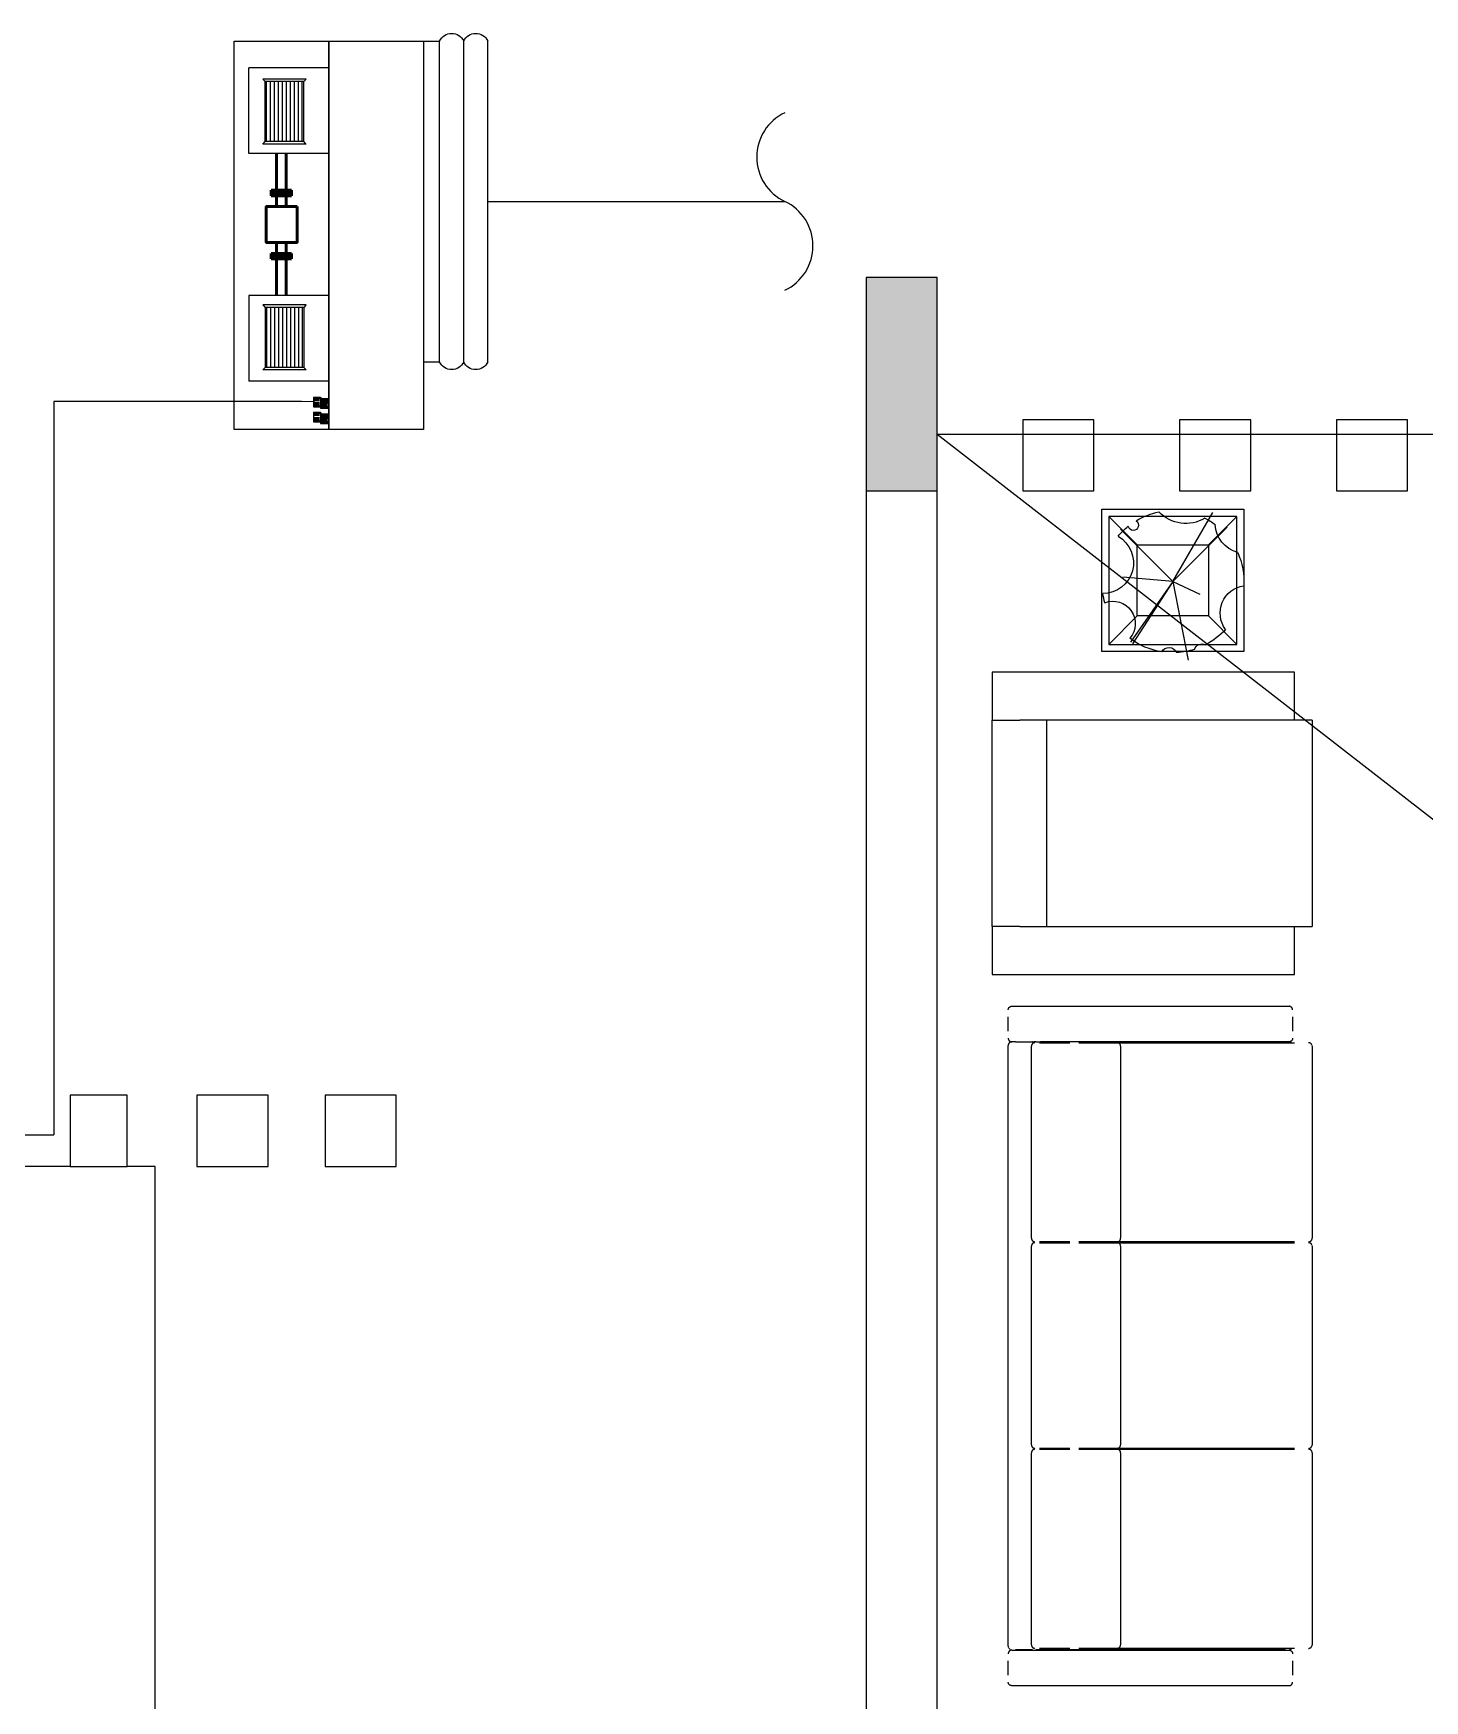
# Model space of a CAD drawing. Header units: metres. Extents: x -658 to -58, y -713 to -118.
# Drawn here: x -101.994 to -98.08, y -143.554 to -138.864 of the extents above; entities that cross this region are included whole.
import ezdxf

# ---------------------------------------------------------------- set-up
doc = ezdxf.new("R2010")
doc.units = ezdxf.units.M
doc.header["$LTSCALE"] = 100
doc.linetypes.add('251$0$HIDDEN', pattern=[0.375, 0.25, -0.125])
for name, color, linetype in [('cw', 4, 'Continuous'), ('DCUT', 7, 'Continuous'), ('DIM-in', 5, 'Continuous'), ('DUCT', 4, 'Continuous'), ('FAN-COIL', 7, 'Continuous'), ('plan', 8, 'Continuous'), ('REF-PIPE', 6, 'Continuous')]:
    doc.layers.add(name, color=color, linetype=linetype)
doc.layers.add('Wall', color=7, linetype='Continuous', lineweight=50)

# ---------------------------------------------------------------- blocks, each defined once
blk = doc.blocks.new('ANTIGUA_by_Vaghi_11534 - Vaghi A3S-Triple Seat-V1-الدور الارضي')
for p, q in [((-0.885, 0.8), (-0.925, 0.8)), ((0.845, 0.8), (-0.845, 0.8)), ((0.9262, 0.8), (0.8862, 0.8)), ((-0.955, 0.79), (-0.955, 0.01)), ((-0.855, 0.78), (-0.855, 0.79)), ((-0.855, 0.78), (-0.855, 0.7313)), ((0.855, 0.7313), (0.855, 0.78)), ((0.8562, 0.79), (0.8562, 0.01)), ((0.9562, 0.01), (0.9562, 0.79)), ((-0.855, 0.7289), (-0.855, 0.7313)), ((-0.855, 0.7219), (-0.855, 0.7266)), ((-0.855, 0.7219), (-0.855, 0.6818)), ((-0.855, 0.01), (-0.855, 0.7089)), ((-0.8525, 0.7116), (-0.8525, 0.627)), ((-0.3025, 0.7348), (-0.8425, 0.7348)), ((-0.2925, 0.627), (-0.2925, 0.7116)), ((-0.29, 0.7116), (-0.29, 0.627)), ((0.2786, 0.7348), (-0.28, 0.7348)), ((0.2886, 0.627), (0.2886, 0.7116)), ((0.2912, 0.7116), (0.2912, 0.627)), ((0.8412, 0.7348), (0.3012, 0.7348)), ((0.8512, 0.627), (0.8512, 0.7116)), ((0.855, 0.5896), (0.855, 0.7219)), ((-0.8525, 0.6013), (-0.8525, 0.4949)), ((-0.2925, 0.4949), (-0.2925, 0.6013)), ((-0.2925, 0.5826), (-0.2899, 0.5826)), ((-0.29, 0.6013), (-0.29, 0.4949)), ((0.2886, 0.4949), (0.2886, 0.6013)), ((0.2886, 0.5826), (0.2912, 0.5826)), ((0.2912, 0.6013), (0.2912, 0.4949)), ((0.8512, 0.4949), (0.8512, 0.6013)), ((0.855, 0.02), (0.855, 0.5896)), ((-0.8525, 0.4949), (-0.8525, -0.005)), ((-0.8425, 0.4837), (-0.3025, 0.4837)), ((-0.2925, -0.005), (-0.2925, 0.4949)), ((-0.29, 0.4949), (-0.29, -0.005)), ((-0.28, 0.4837), (0.2786, 0.4837)), ((0.2886, -0.005), (0.2886, 0.4949)), ((0.2912, 0.4949), (0.2912, -0.005)), ((0.3012, 0.4837), (0.8412, 0.4837)), ((0.8512, -0.005), (0.8512, 0.4949)), ((-0.925, 0), (-0.885, 0)), ((-0.2925, 0), (-0.29, 0)), ((0.2886, 0), (0.2912, 0)), ((0.8862, 0), (0.9262, 0)), ((-0.8425, -0.055), (-0.3025, -0.055)), ((-0.28, -0.055), (0.2786, -0.055)), ((0.3012, -0.055), (0.8412, -0.055))]:
    blk.add_line(p, q)
at = {"flags": 128}
for points in [[(-0.855, 0.79), (-0.855, 0.7904), (-0.855, 0.7908), (-0.8549, 0.7912), (-0.8549, 0.7916), (-0.8548, 0.792), (-0.8547, 0.7924), (-0.8546, 0.7928), (-0.8545, 0.7931), (-0.8544, 0.7935), (-0.8542, 0.7939), (-0.854, 0.7943), (-0.8539, 0.7946), (-0.8537, 0.795), (-0.8535, 0.7953), (-0.8533, 0.7956), (-0.853, 0.796), (-0.8528, 0.7963), (-0.8525, 0.7966), (-0.8522, 0.7969), (-0.852, 0.7972), (-0.8517, 0.7974), (-0.8514, 0.7977), (-0.8511, 0.798), (-0.8507, 0.7982), (-0.8504, 0.7984), (-0.8501, 0.7986), (-0.8497, 0.7988), (-0.8494, 0.799), (-0.849, 0.7992), (-0.8486, 0.7993), (-0.8482, 0.7995), (-0.8479, 0.7996), (-0.8475, 0.7997), (-0.8471, 0.7998), (-0.8467, 0.7999), (-0.8463, 0.7999), (-0.8459, 0.8), (-0.8455, 0.8), (-0.8451, 0.8), (-0.845, 0.8)], [(0.845, 0.8), (0.8454, 0.8), (0.8458, 0.8), (0.8462, 0.7999), (0.8466, 0.7999), (0.847, 0.7998), (0.8474, 0.7997)], [(0.8493, 0.799), (0.8496, 0.7989), (0.85, 0.7987), (0.8503, 0.7985), (0.8506, 0.7983)], [(0.8522, 0.797), (0.8524, 0.7967), (0.8527, 0.7964), (0.853, 0.7961), (0.8532, 0.7957), (0.8534, 0.7954), (0.8536, 0.7951)], [(0.8542, 0.794), (0.8543, 0.7936), (0.8545, 0.7932), (0.8546, 0.7929), (0.8547, 0.7925), (0.8548, 0.7921), (0.8549, 0.7917), (0.8549, 0.7913), (0.855, 0.7909), (0.855, 0.7905), (0.855, 0.7901), (0.855, 0.79)], [(-0.8525, 0.7248), (-0.8525, 0.7252), (-0.8525, 0.7256), (-0.8524, 0.726), (-0.8524, 0.7264), (-0.8523, 0.7268), (-0.8522, 0.7272), (-0.8521, 0.7276), (-0.852, 0.7279), (-0.8519, 0.7283), (-0.8517, 0.7287), (-0.8515, 0.7291), (-0.8514, 0.7294), (-0.8512, 0.7298), (-0.851, 0.7301), (-0.8508, 0.7304), (-0.8505, 0.7308), (-0.8503, 0.7311), (-0.85, 0.7314), (-0.8497, 0.7317), (-0.8495, 0.732), (-0.8492, 0.7322), (-0.8489, 0.7325), (-0.8486, 0.7328), (-0.8482, 0.733), (-0.8479, 0.7332), (-0.8476, 0.7334), (-0.8472, 0.7336), (-0.8469, 0.7338), (-0.8465, 0.734), (-0.8461, 0.7341), (-0.8457, 0.7343), (-0.8454, 0.7344), (-0.845, 0.7345), (-0.8446, 0.7346), (-0.8442, 0.7346), (-0.8438, 0.7347), (-0.8434, 0.7348), (-0.843, 0.7348), (-0.8426, 0.7348), (-0.8425, 0.7348)], [(-0.3025, 0.7348), (-0.3021, 0.7348), (-0.3017, 0.7348), (-0.3013, 0.7347), (-0.3009, 0.7347), (-0.3005, 0.7346), (-0.3001, 0.7345), (-0.2997, 0.7344), (-0.2994, 0.7343), (-0.299, 0.7342), (-0.2986, 0.734), (-0.2982, 0.7338), (-0.2979, 0.7337), (-0.2975, 0.7335), (-0.2972, 0.7333), (-0.2969, 0.733), (-0.2965, 0.7328), (-0.2962, 0.7326), (-0.2959, 0.7323), (-0.2956, 0.732), (-0.2953, 0.7318), (-0.2951, 0.7315), (-0.2948, 0.7312), (-0.2945, 0.7309), (-0.2943, 0.7305), (-0.2941, 0.7302), (-0.2939, 0.7299), (-0.2937, 0.7295), (-0.2935, 0.7292), (-0.2933, 0.7288), (-0.2932, 0.7284), (-0.293, 0.728), (-0.2929, 0.7277), (-0.2928, 0.7273), (-0.2927, 0.7269), (-0.2926, 0.7265), (-0.2926, 0.7261), (-0.2925, 0.7257), (-0.2925, 0.7253), (-0.2925, 0.7249), (-0.2925, 0.7248)], [(-0.29, 0.7248), (-0.29, 0.7252), (-0.29, 0.7256), (-0.2899, 0.726), (-0.2899, 0.7264), (-0.2898, 0.7268), (-0.2897, 0.7272), (-0.2896, 0.7276), (-0.2895, 0.7279), (-0.2894, 0.7283), (-0.2892, 0.7287), (-0.289, 0.7291), (-0.2889, 0.7294), (-0.2887, 0.7298), (-0.2885, 0.7301), (-0.2883, 0.7304), (-0.288, 0.7308), (-0.2878, 0.7311), (-0.2875, 0.7314), (-0.2872, 0.7317), (-0.287, 0.732), (-0.2867, 0.7322), (-0.2864, 0.7325), (-0.2861, 0.7328), (-0.2857, 0.733), (-0.2854, 0.7332), (-0.2851, 0.7334), (-0.2847, 0.7336), (-0.2844, 0.7338), (-0.284, 0.734), (-0.2836, 0.7341), (-0.2832, 0.7343), (-0.2829, 0.7344), (-0.2825, 0.7345), (-0.2821, 0.7346), (-0.2817, 0.7346), (-0.2813, 0.7347), (-0.2809, 0.7348), (-0.2805, 0.7348), (-0.2801, 0.7348), (-0.28, 0.7348)], [(0.2786, 0.7348), (0.279, 0.7348), (0.2794, 0.7348), (0.2798, 0.7347), (0.2802, 0.7347), (0.2806, 0.7346), (0.281, 0.7345), (0.2813, 0.7344), (0.2817, 0.7343), (0.2821, 0.7342), (0.2825, 0.734), (0.2828, 0.7338), (0.2832, 0.7337), (0.2836, 0.7335), (0.2839, 0.7333), (0.2842, 0.733), (0.2846, 0.7328), (0.2849, 0.7326), (0.2852, 0.7323), (0.2855, 0.732), (0.2858, 0.7318), (0.286, 0.7315), (0.2863, 0.7312), (0.2865, 0.7309), (0.2868, 0.7305), (0.287, 0.7302), (0.2872, 0.7299), (0.2874, 0.7295), (0.2876, 0.7292), (0.2878, 0.7288), (0.2879, 0.7284), (0.288, 0.728), (0.2882, 0.7277), (0.2883, 0.7273), (0.2884, 0.7269), (0.2884, 0.7265), (0.2885, 0.7261), (0.2885, 0.7257), (0.2886, 0.7253), (0.2886, 0.7249), (0.2886, 0.7248)], [(0.2912, 0.7248), (0.2912, 0.7252), (0.2912, 0.7256), (0.2913, 0.726), (0.2913, 0.7264), (0.2914, 0.7268), (0.2915, 0.7272), (0.2916, 0.7276), (0.2917, 0.7279), (0.2918, 0.7283), (0.292, 0.7287), (0.2921, 0.7291), (0.2923, 0.7294), (0.2925, 0.7298), (0.2927, 0.7301), (0.2929, 0.7304), (0.2932, 0.7308), (0.2934, 0.7311), (0.2937, 0.7314), (0.2939, 0.7317), (0.2942, 0.732), (0.2945, 0.7322), (0.2948, 0.7325), (0.2951, 0.7328), (0.2955, 0.733), (0.2958, 0.7332), (0.2961, 0.7334), (0.2965, 0.7336), (0.2968, 0.7338), (0.2972, 0.734), (0.2976, 0.7341), (0.2979, 0.7343), (0.2983, 0.7344), (0.2987, 0.7345), (0.2991, 0.7346), (0.2995, 0.7346), (0.2999, 0.7347), (0.3003, 0.7348), (0.3007, 0.7348), (0.3011, 0.7348), (0.3012, 0.7348)], [(0.8412, 0.7348), (0.8416, 0.7348), (0.842, 0.7348), (0.8424, 0.7347), (0.8428, 0.7347), (0.8432, 0.7346), (0.8436, 0.7345), (0.8439, 0.7344), (0.8443, 0.7343), (0.8447, 0.7342), (0.8451, 0.734), (0.8454, 0.7338), (0.8458, 0.7337), (0.8462, 0.7335), (0.8465, 0.7333), (0.8468, 0.733), (0.8472, 0.7328), (0.8475, 0.7326), (0.8478, 0.7323), (0.8481, 0.732), (0.8484, 0.7318), (0.8486, 0.7315), (0.8489, 0.7312), (0.8491, 0.7309), (0.8494, 0.7305), (0.8496, 0.7302), (0.8498, 0.7299), (0.85, 0.7295), (0.8502, 0.7292), (0.8504, 0.7288), (0.8505, 0.7284), (0.8506, 0.728), (0.8508, 0.7277), (0.8509, 0.7273), (0.851, 0.7269), (0.851, 0.7265), (0.8511, 0.7261), (0.8511, 0.7257), (0.8512, 0.7253), (0.8512, 0.7249), (0.8512, 0.7248)], [(-0.8425, 0.4837), (-0.8429, 0.4837), (-0.8433, 0.4837), (-0.8437, 0.4837), (-0.8441, 0.4838), (-0.8445, 0.4839), (-0.8449, 0.484), (-0.8453, 0.4841), (-0.8456, 0.4842), (-0.846, 0.4843), (-0.8464, 0.4845), (-0.8468, 0.4846), (-0.8471, 0.4848), (-0.8475, 0.485), (-0.8478, 0.4852), (-0.8481, 0.4854), (-0.8485, 0.4857), (-0.8488, 0.4859), (-0.8491, 0.4862), (-0.8494, 0.4864), (-0.8497, 0.4867), (-0.8499, 0.487), (-0.8502, 0.4873), (-0.8505, 0.4876), (-0.8507, 0.4879), (-0.8509, 0.4883), (-0.8511, 0.4886), (-0.8513, 0.489), (-0.8515, 0.4893), (-0.8517, 0.4897), (-0.8518, 0.4901), (-0.852, 0.4904), (-0.8521, 0.4908), (-0.8522, 0.4912), (-0.8523, 0.4916), (-0.8524, 0.492), (-0.8524, 0.4924), (-0.8525, 0.4928), (-0.8525, 0.4932), (-0.8525, 0.4936), (-0.8525, 0.4937)], [(-0.2925, 0.4937), (-0.2925, 0.4933), (-0.2925, 0.4929), (-0.2926, 0.4925), (-0.2926, 0.4921), (-0.2927, 0.4917), (-0.2928, 0.4913), (-0.2929, 0.4909), (-0.293, 0.4905), (-0.2931, 0.4902), (-0.2933, 0.4898), (-0.2935, 0.4894), (-0.2936, 0.4891), (-0.2938, 0.4887), (-0.294, 0.4884), (-0.2942, 0.488), (-0.2945, 0.4877), (-0.2947, 0.4874), (-0.295, 0.4871), (-0.2953, 0.4868), (-0.2955, 0.4865), (-0.2958, 0.4862), (-0.2961, 0.486), (-0.2964, 0.4857), (-0.2968, 0.4855), (-0.2971, 0.4853), (-0.2974, 0.4851), (-0.2978, 0.4849), (-0.2981, 0.4847), (-0.2985, 0.4845), (-0.2989, 0.4844), (-0.2993, 0.4842), (-0.2996, 0.4841), (-0.3, 0.484), (-0.3004, 0.4839), (-0.3008, 0.4838), (-0.3012, 0.4838), (-0.3016, 0.4837), (-0.302, 0.4837), (-0.3024, 0.4837), (-0.3025, 0.4837)], [(-0.28, 0.4837), (-0.2804, 0.4837), (-0.2808, 0.4837), (-0.2812, 0.4837), (-0.2816, 0.4838), (-0.282, 0.4839), (-0.2824, 0.484), (-0.2828, 0.4841), (-0.2831, 0.4842), (-0.2835, 0.4843), (-0.2839, 0.4845), (-0.2843, 0.4846), (-0.2846, 0.4848), (-0.285, 0.485), (-0.2853, 0.4852), (-0.2856, 0.4854), (-0.286, 0.4857), (-0.2863, 0.4859), (-0.2866, 0.4862), (-0.2869, 0.4864), (-0.2872, 0.4867), (-0.2874, 0.487), (-0.2877, 0.4873), (-0.288, 0.4876), (-0.2882, 0.4879), (-0.2884, 0.4883), (-0.2886, 0.4886), (-0.2888, 0.489), (-0.289, 0.4893), (-0.2892, 0.4897), (-0.2893, 0.4901), (-0.2895, 0.4904), (-0.2896, 0.4908), (-0.2897, 0.4912), (-0.2898, 0.4916), (-0.2899, 0.492), (-0.2899, 0.4924), (-0.29, 0.4928), (-0.29, 0.4932), (-0.29, 0.4936), (-0.29, 0.4937)], [(0.2886, 0.4937), (0.2886, 0.4933), (0.2886, 0.4929), (0.2885, 0.4925), (0.2885, 0.4921), (0.2884, 0.4917), (0.2883, 0.4913), (0.2882, 0.4909), (0.2881, 0.4905), (0.2879, 0.4902), (0.2878, 0.4898), (0.2876, 0.4894), (0.2875, 0.4891), (0.2873, 0.4887), (0.2871, 0.4884), (0.2868, 0.488), (0.2866, 0.4877), (0.2864, 0.4874), (0.2861, 0.4871), (0.2858, 0.4868), (0.2856, 0.4865), (0.2853, 0.4862), (0.285, 0.486), (0.2846, 0.4857), (0.2843, 0.4855), (0.284, 0.4853), (0.2836, 0.4851), (0.2833, 0.4849), (0.2829, 0.4847), (0.2826, 0.4845), (0.2822, 0.4844), (0.2818, 0.4842), (0.2815, 0.4841), (0.2811, 0.484), (0.2807, 0.4839), (0.2803, 0.4838), (0.2799, 0.4838), (0.2795, 0.4837), (0.2791, 0.4837), (0.2787, 0.4837), (0.2786, 0.4837)], [(0.3012, 0.4837), (0.3008, 0.4837), (0.3004, 0.4837), (0.3, 0.4837), (0.2996, 0.4838), (0.2992, 0.4839), (0.2988, 0.484), (0.2984, 0.4841), (0.298, 0.4842), (0.2977, 0.4843), (0.2973, 0.4845), (0.2969, 0.4846), (0.2966, 0.4848), (0.2962, 0.485), (0.2959, 0.4852), (0.2955, 0.4854), (0.2952, 0.4857), (0.2949, 0.4859), (0.2946, 0.4862), (0.2943, 0.4864), (0.294, 0.4867), (0.2937, 0.487), (0.2935, 0.4873), (0.2932, 0.4876), (0.293, 0.4879), (0.2928, 0.4883), (0.2926, 0.4886), (0.2924, 0.489), (0.2922, 0.4893), (0.292, 0.4897), (0.2919, 0.4901), (0.2917, 0.4904), (0.2916, 0.4908), (0.2915, 0.4912), (0.2914, 0.4916), (0.2913, 0.492), (0.2913, 0.4924), (0.2912, 0.4928), (0.2912, 0.4932), (0.2912, 0.4936), (0.2912, 0.4937)], [(0.8512, 0.4937), (0.8512, 0.4933), (0.8512, 0.4929), (0.8511, 0.4925), (0.8511, 0.4921), (0.851, 0.4917), (0.8509, 0.4913), (0.8508, 0.4909), (0.8507, 0.4905), (0.8505, 0.4902), (0.8504, 0.4898), (0.8502, 0.4894), (0.8501, 0.4891), (0.8499, 0.4887), (0.8497, 0.4884), (0.8494, 0.488), (0.8492, 0.4877), (0.849, 0.4874), (0.8487, 0.4871), (0.8484, 0.4868), (0.8482, 0.4865), (0.8479, 0.4862), (0.8476, 0.486), (0.8472, 0.4857), (0.8469, 0.4855), (0.8466, 0.4853), (0.8462, 0.4851), (0.8459, 0.4849), (0.8455, 0.4847), (0.8452, 0.4845), (0.8448, 0.4844), (0.8444, 0.4842), (0.8441, 0.4841), (0.8437, 0.484), (0.8433, 0.4839), (0.8429, 0.4838), (0.8425, 0.4838), (0.8421, 0.4837), (0.8417, 0.4837), (0.8413, 0.4837), (0.8412, 0.4837)], [(-0.8524, 0.0033), (-0.8527, 0.0036), (-0.853, 0.0039), (-0.8532, 0.0043), (-0.8534, 0.0046), (-0.8536, 0.0049), (-0.8538, 0.0053), (-0.854, 0.0056), (-0.8542, 0.006), (-0.8543, 0.0064), (-0.8545, 0.0068), (-0.8546, 0.0071), (-0.8547, 0.0075), (-0.8548, 0.0079), (-0.8549, 0.0083), (-0.8549, 0.0087), (-0.855, 0.0091), (-0.855, 0.0095), (-0.855, 0.0099), (-0.855, 0.01)], [(0.855, 0.01), (0.855, 0.0096), (0.855, 0.0092), (0.8549, 0.0088), (0.8549, 0.0084), (0.8548, 0.008), (0.8547, 0.0076), (0.8546, 0.0072), (0.8545, 0.0069), (0.8544, 0.0065), (0.8542, 0.0061), (0.854, 0.0057), (0.8539, 0.0054), (0.8537, 0.005), (0.8535, 0.0047), (0.8533, 0.0044), (0.853, 0.004), (0.8528, 0.0037), (0.8525, 0.0034), (0.8522, 0.0031), (0.852, 0.0028), (0.8517, 0.0026), (0.8514, 0.0023), (0.8511, 0.002)], [(-0.8464, -0.0542), (-0.8468, -0.054), (-0.8471, -0.0539), (-0.8475, -0.0537), (-0.8478, -0.0535), (-0.8481, -0.0533), (-0.8485, -0.053), (-0.8488, -0.0528), (-0.8491, -0.0525), (-0.8494, -0.0522), (-0.8497, -0.052), (-0.8499, -0.0517), (-0.8502, -0.0514), (-0.8505, -0.0511), (-0.8507, -0.0507), (-0.8509, -0.0504), (-0.8511, -0.0501), (-0.8513, -0.0497), (-0.8515, -0.0494), (-0.8517, -0.049), (-0.8518, -0.0486), (-0.852, -0.0482), (-0.8521, -0.0479), (-0.8522, -0.0475), (-0.8523, -0.0471), (-0.8524, -0.0467), (-0.8524, -0.0463), (-0.8525, -0.0459), (-0.8525, -0.0455), (-0.8525, -0.0451), (-0.8525, -0.045)], [(-0.2925, -0.045), (-0.2925, -0.0454), (-0.2925, -0.0458), (-0.2926, -0.0462), (-0.2926, -0.0466), (-0.2927, -0.047), (-0.2928, -0.0474), (-0.2929, -0.0478), (-0.293, -0.0481), (-0.2931, -0.0485), (-0.2933, -0.0489), (-0.2935, -0.0493), (-0.2936, -0.0496), (-0.2938, -0.05), (-0.294, -0.0503), (-0.2942, -0.0506), (-0.2945, -0.051), (-0.2947, -0.0513), (-0.295, -0.0516), (-0.2953, -0.0519), (-0.2955, -0.0522), (-0.2958, -0.0524), (-0.2961, -0.0527), (-0.2964, -0.053), (-0.2968, -0.0532), (-0.2971, -0.0534), (-0.2974, -0.0536), (-0.2978, -0.0538), (-0.2981, -0.054), (-0.2985, -0.0542)], [(-0.2839, -0.0542), (-0.2843, -0.054), (-0.2846, -0.0539), (-0.285, -0.0537), (-0.2853, -0.0535), (-0.2856, -0.0533), (-0.286, -0.053), (-0.2863, -0.0528), (-0.2866, -0.0525), (-0.2869, -0.0522), (-0.2872, -0.052), (-0.2874, -0.0517), (-0.2877, -0.0514), (-0.288, -0.0511), (-0.2882, -0.0507), (-0.2884, -0.0504), (-0.2886, -0.0501), (-0.2888, -0.0497), (-0.289, -0.0494), (-0.2892, -0.049), (-0.2893, -0.0486), (-0.2895, -0.0482), (-0.2896, -0.0479), (-0.2897, -0.0475), (-0.2898, -0.0471), (-0.2899, -0.0467), (-0.2899, -0.0463), (-0.29, -0.0459), (-0.29, -0.0455), (-0.29, -0.0451), (-0.29, -0.045)], [(0.2886, -0.045), (0.2886, -0.0454), (0.2886, -0.0458), (0.2885, -0.0462), (0.2885, -0.0466), (0.2884, -0.047), (0.2883, -0.0474), (0.2882, -0.0478), (0.2881, -0.0481), (0.2879, -0.0485), (0.2878, -0.0489), (0.2876, -0.0493), (0.2875, -0.0496), (0.2873, -0.05), (0.2871, -0.0503), (0.2868, -0.0506), (0.2866, -0.051), (0.2864, -0.0513), (0.2861, -0.0516), (0.2858, -0.0519), (0.2856, -0.0522), (0.2853, -0.0524), (0.285, -0.0527), (0.2846, -0.053), (0.2843, -0.0532), (0.284, -0.0534), (0.2836, -0.0536), (0.2833, -0.0538), (0.2829, -0.054), (0.2826, -0.0542)], [(0.2973, -0.0542), (0.2969, -0.054), (0.2966, -0.0539), (0.2962, -0.0537), (0.2959, -0.0535), (0.2955, -0.0533), (0.2952, -0.053), (0.2949, -0.0528), (0.2946, -0.0525), (0.2943, -0.0522), (0.294, -0.052), (0.2937, -0.0517), (0.2935, -0.0514), (0.2932, -0.0511), (0.293, -0.0507), (0.2928, -0.0504), (0.2926, -0.0501), (0.2924, -0.0497), (0.2922, -0.0494), (0.292, -0.049), (0.2919, -0.0486), (0.2917, -0.0482), (0.2916, -0.0479), (0.2915, -0.0475), (0.2914, -0.0471), (0.2913, -0.0467), (0.2913, -0.0463), (0.2912, -0.0459), (0.2912, -0.0455), (0.2912, -0.0451), (0.2912, -0.045)], [(0.8512, -0.045), (0.8512, -0.0454), (0.8512, -0.0458), (0.8511, -0.0462), (0.8511, -0.0466), (0.851, -0.047), (0.8509, -0.0474), (0.8508, -0.0478), (0.8507, -0.0481), (0.8505, -0.0485), (0.8504, -0.0489), (0.8502, -0.0493), (0.8501, -0.0496), (0.8499, -0.05), (0.8497, -0.0503), (0.8494, -0.0506), (0.8492, -0.051), (0.849, -0.0513), (0.8487, -0.0516), (0.8484, -0.0519), (0.8482, -0.0522), (0.8479, -0.0524), (0.8476, -0.0527), (0.8472, -0.053), (0.8469, -0.0532), (0.8466, -0.0534), (0.8462, -0.0536), (0.8459, -0.0538), (0.8455, -0.054), (0.8452, -0.0542)], [(-0.8425, -0.055), (-0.8429, -0.055), (-0.8433, -0.055), (-0.8437, -0.0549), (-0.8441, -0.0549), (-0.8445, -0.0548), (-0.8449, -0.0547)], [(-0.3, -0.0547), (-0.3004, -0.0548), (-0.3008, -0.0549), (-0.3012, -0.0549), (-0.3016, -0.055), (-0.302, -0.055), (-0.3024, -0.055), (-0.3025, -0.055)], [(-0.28, -0.055), (-0.2804, -0.055), (-0.2808, -0.055), (-0.2812, -0.0549), (-0.2816, -0.0549), (-0.282, -0.0548), (-0.2824, -0.0547)], [(0.2811, -0.0547), (0.2807, -0.0548), (0.2803, -0.0549), (0.2799, -0.0549), (0.2795, -0.055), (0.2791, -0.055), (0.2787, -0.055), (0.2786, -0.055)], [(0.3012, -0.055), (0.3008, -0.055), (0.3004, -0.055), (0.3, -0.0549), (0.2996, -0.0549), (0.2992, -0.0548), (0.2988, -0.0547)], [(0.8437, -0.0547), (0.8433, -0.0548), (0.8429, -0.0549), (0.8425, -0.0549), (0.8421, -0.055), (0.8417, -0.055), (0.8413, -0.055), (0.8412, -0.055)]]:
    blk.add_lwpolyline(points, dxfattribs=at)
for points, knots in [([(-0.945, 0.8), (-0.9459, 0.8), (-0.9472, 0.7998), (-0.9488, 0.7993), (-0.9498, 0.7988), (-0.9506, 0.7983), (-0.9513, 0.7978), (-0.9519, 0.7972), (-0.9525, 0.7966), (-0.9531, 0.7959), (-0.9537, 0.795), (-0.9543, 0.7938), (-0.9548, 0.7922), (-0.955, 0.7909), (-0.955, 0.79)], [0, 0, 0, 0, 0.166667, 0.25, 0.333333, 0.375, 0.416667, 0.5, 0.541667, 0.583333, 0.666667, 0.75, 0.833333, 1, 1, 1, 1]), ([(-0.865, 0.8), (-0.8641, 0.8), (-0.8628, 0.7998), (-0.8612, 0.7993), (-0.8602, 0.7988), (-0.8594, 0.7983), (-0.8587, 0.7978), (-0.8581, 0.7972), (-0.8575, 0.7966), (-0.8569, 0.7959), (-0.8563, 0.795), (-0.8557, 0.7938), (-0.8552, 0.7922), (-0.855, 0.7909), (-0.855, 0.79)], [0, 0, 0, 0, 0.166667, 0.25, 0.333333, 0.375, 0.416667, 0.5, 0.541667, 0.583333, 0.666667, 0.75, 0.833333, 1, 1, 1, 1]), ([(0.8562, 0.79), (0.8562, 0.7909), (0.8564, 0.7922), (0.8569, 0.7938), (0.8575, 0.795), (0.8581, 0.7959), (0.8587, 0.7966), (0.8593, 0.7972), (0.8601, 0.798), (0.861, 0.7986), (0.8618, 0.799), (0.8626, 0.7993), (0.864, 0.7998), (0.8653, 0.8), (0.8662, 0.8)], [0, 0, 0, 0, 0.166667, 0.25, 0.333333, 0.416667, 0.458333, 0.5, 0.583333, 0.666667, 0.708333, 0.75, 0.833333, 1, 1, 1, 1]), ([(0.9562, 0.79), (0.9562, 0.7909), (0.956, 0.7922), (0.9555, 0.7938), (0.9549, 0.795), (0.9543, 0.7959), (0.9537, 0.7966), (0.9531, 0.7972), (0.9523, 0.798), (0.9514, 0.7986), (0.9506, 0.799), (0.9498, 0.7993), (0.9484, 0.7998), (0.9471, 0.8), (0.9462, 0.8)], [0, 0, 0, 0, 0.166667, 0.25, 0.333333, 0.416667, 0.458333, 0.5, 0.583333, 0.666667, 0.708333, 0.75, 0.833333, 1, 1, 1, 1]), ([(-0.8525, 0.585), (-0.8526, 0.5851), (-0.8531, 0.5855), (-0.8537, 0.5861), (-0.8543, 0.5869), (-0.8548, 0.5881), (-0.855, 0.589), (-0.855, 0.5896)], [0.5396343, 0.5396343, 0.5396343, 0.5396343, 0.5833333, 0.6666667, 0.75, 0.8333333, 1, 1, 1, 1]), ([(0.8521, 0.5847), (0.8524, 0.5849), (0.853, 0.5853), (0.8537, 0.5861), (0.8543, 0.5869), (0.8548, 0.5881), (0.855, 0.589), (0.855, 0.5896)], [0.5, 0.5, 0.5, 0.5, 0.5833333, 0.6666667, 0.75, 0.8333333, 1, 1, 1, 1]), ([(-0.945, 0), (-0.9459, 0), (-0.9472, 0.0002), (-0.9488, 0.0007), (-0.9498, 0.0012), (-0.9506, 0.0017), (-0.9513, 0.0022), (-0.9519, 0.0028), (-0.9525, 0.0034), (-0.9531, 0.0041), (-0.9537, 0.005), (-0.9543, 0.0062), (-0.9548, 0.0078), (-0.955, 0.0091), (-0.955, 0.01)], [0, 0, 0, 0, 0.166667, 0.25, 0.333333, 0.375, 0.416667, 0.5, 0.541667, 0.583333, 0.666667, 0.75, 0.833333, 1, 1, 1, 1]), ([(-0.865, 0), (-0.8641, 0), (-0.8628, 0.0002), (-0.8612, 0.0007), (-0.8602, 0.0012), (-0.8594, 0.0017), (-0.8587, 0.0022), (-0.8581, 0.0028), (-0.8575, 0.0034), (-0.8569, 0.0041), (-0.8563, 0.005), (-0.8557, 0.0062), (-0.8552, 0.0078), (-0.855, 0.0091), (-0.855, 0.01)], [0, 0, 0, 0, 0.166667, 0.25, 0.333333, 0.375, 0.416667, 0.5, 0.541667, 0.583333, 0.666667, 0.75, 0.833333, 1, 1, 1, 1]), ([(0.8562, 0.01), (0.8562, 0.0091), (0.8564, 0.0078), (0.8569, 0.0062), (0.8575, 0.005), (0.8581, 0.0041), (0.8587, 0.0034), (0.8593, 0.0028), (0.8601, 0.002), (0.861, 0.0014), (0.8618, 0.001), (0.8626, 0.0007), (0.864, 0.0002), (0.8653, 0), (0.8662, 0)], [0, 0, 0, 0, 0.166667, 0.25, 0.333333, 0.416667, 0.458333, 0.5, 0.583333, 0.666667, 0.708333, 0.75, 0.833333, 1, 1, 1, 1]), ([(0.9562, 0.01), (0.9562, 0.0091), (0.956, 0.0078), (0.9554, 0.0062), (0.9549, 0.005), (0.9543, 0.0041), (0.9537, 0.0034), (0.9531, 0.0028), (0.9523, 0.002), (0.9514, 0.0014), (0.9506, 0.001), (0.9498, 0.0007), (0.9484, 0.0002), (0.9471, 0), (0.9462, 0)], [0, 0, 0, 0, 0.166667, 0.25, 0.333333, 0.416667, 0.458333, 0.5, 0.583333, 0.666667, 0.708333, 0.75, 0.833333, 1, 1, 1, 1])]:
    blk.add_open_spline(points, degree=3, knots=knots)
blk = doc.blocks.new('armchair_5128 - 2 sedak-413188-الدور الارضي')
for p, q in [((-0.9, -0.41), (-0.9, 0.44)), ((-0.9, 0.44), (-0.765, 0.44)), ((-0.185, 0.44), (-0.765, 0.44)), ((-0.765, 0.44), (-0.765, 0.3619)), ((-0.185, 0.3619), (-0.185, 0.44)), ((-0.185, 0.44), (-0.05, 0.44)), ((-0.05, 0.44), (-0.05, -0.41)), ((-0.765, 0.312), (-0.765, 0.3619)), ((-0.185, 0.3619), (-0.185, 0.312)), ((-0.765, 0.3109), (-0.765, 0.312)), ((-0.765, -0.41), (-0.765, 0.3109)), ((-0.765, 0.2873), (-0.185, 0.2873)), ((-0.185, 0.312), (-0.185, 0.3109)), ((-0.185, 0.3109), (-0.185, -0.41)), ((-0.765, -0.41), (-0.9, -0.41)), ((-0.765, -0.4276), (-0.765, -0.41)), ((-0.05, -0.41), (-0.185, -0.41)), ((-0.185, -0.41), (-0.185, -0.4276)), ((-0.765, -0.46), (-0.765, -0.4276)), ((-0.765, -0.46), (-0.185, -0.46)), ((-0.185, -0.4276), (-0.185, -0.46))]:
    blk.add_line(p, q)
blk = doc.blocks.new('Planter_with_shrub_17951 - 400x400x1000h _ White-1060546-الدور الارضي')
for p, q in [((-0.2, 0.2), (-0.2, -0.2)), ((0, 0.2), (-0.2, 0.2)), ((-0.0001, -0.0036), (-0.1123, 0.1907)), ((0.2, 0.2), (0, 0.2)), ((0.2, -0.2), (0.2, 0.2)), ((-0.18, 0.18), (0, 0.18)), ((-0.18, -0.18), (-0.18, 0.18)), ((-0.18, 0.18), (-0.1, 0.1)), ((-0.0001, -0.0036), (-0.1533, 0.1496)), ((-0.0001, -0.0036), (0.1472, 0.1437)), ((0, 0.18), (0.18, 0.18)), ((0.18, 0.18), (0.1, 0.1)), ((0.18, 0.18), (0.18, -0.18)), ((0, 0.1), (-0.1, 0.1)), ((-0.1, 0.1), (-0.1, -0.1)), ((0.1, 0.1), (0, 0.1)), ((0.1, -0.1), (0.1, 0.1)), ((-0.0001, -0.0036), (0.141, 0.0087)), ((-0.0001, -0.0036), (-0.0757, -0.0388)), ((-0.0001, -0.0036), (-0.0431, -0.2245)), ((-0.0001, -0.0036), (0.1134, -0.1784)), ((-0.0001, -0.0036), (0.1194, -0.1743)), ((-0.18, -0.18), (-0.1, -0.1)), ((-0.1, -0.1), (0.1, -0.1)), ((0.18, -0.18), (0.1, -0.1)), ((0.18, -0.18), (-0.18, -0.18)), ((-0.2, -0.2), (0.2, -0.2))]:
    blk.add_line(p, q)
for centre, radius, start, end in [((-0.0361, 0.2628), 0.1029, 238.4657, 316.9123), ((-0.0001, -0.0036), 0.2, 58.808, 78.7084), ((-0.2037, 0.1601), 0.0842, 284.5761, 357.8078), ((-0.0001, -0.0036), 0.2, 116.6696, 126.6487), ((0.111, 0.1551), 0.0145, 121.2967, 348.7033), ((-0.0001, -0.0036), 0.2, 39.648, 51.192), ((0.197, 0.0492), 0.0863, 119.9838, 270.0162), ((-0.0001, -0.0036), 0.2, 155.7352, 183.4024), ((-0.2102, -0.0919), 0.0771, 323.3668, 82.226), ((-0.0001, -0.0036), 0.2, 342.7424, 350.352), ((0.1683, -0.1215), 0.0628, 68.9276, 221.0724), ((-0.0001, -0.0036), 0.2, 222.1904, 242.6209), ((-0.0819, -0.2008), 0.0221, 17.3648, 117.5876), ((-0.0001, -0.0036), 0.2, 279.0058, 307.2576), ((-0.0001, -0.0036), 0.2, 252.3315, 266.9942), ((0.0108, -0.212), 0.0231, 28.1518, 157.8482)]:
    blk.add_arc(centre, radius, start, end)
blk = doc.blocks.new('GREGRERGREGRE')
h = blk.add_hatch(color=256)
h.dxf.hatch_style = 1
h.paths.add_polyline_path([(-218.4055, -140.1512), (-218.2055, -140.1512), (-218.2055, -139.5512), (-218.4055, -139.5512)])
blk.add_lwpolyline([(-218.4055, -140.1512), (-218.2055, -140.1512), (-218.2055, -139.5512), (-218.4055, -139.5512)], close=True)
blk = doc.blocks.new('A$Cc2be8e3e')
at = {"layer": 'plan'}
for p, q in [((-30.2035, 8.9095), (-30.2035, 3.2095)), ((-30.0035, 8.9095), (-30.2035, 8.9095)), ((-30.0035, 3.8095), (-30.0035, 8.9095)), ((-29.5624, 8.5095), (-29.7624, 8.5095)), ((-29.7624, 8.5095), (-29.7624, 8.3095)), ((-29.5624, 8.3095), (-29.5624, 8.5095)), ((-29.1213, 8.5095), (-29.3213, 8.5095)), ((-29.3213, 8.5095), (-29.3213, 8.3095)), ((-29.1213, 8.3095), (-29.1213, 8.5095)), ((-28.6802, 8.5095), (-28.8802, 8.5095)), ((-28.8802, 8.5095), (-28.8802, 8.3095)), ((-28.6802, 8.3095), (-28.6802, 8.5095)), ((-29.7624, 8.3095), (-29.5624, 8.3095)), ((-29.3213, 8.3095), (-29.1213, 8.3095)), ((-28.8802, 8.3095), (-28.6802, 8.3095)), ((-32.2827, 6.6095), (-32.4427, 6.6095)), ((-32.4427, 6.6095), (-32.4427, 6.4095)), ((-32.2827, 6.4095), (-32.2827, 6.6095)), ((-31.8859, 6.6095), (-32.0859, 6.6095)), ((-32.0859, 6.6095), (-32.0859, 6.4095)), ((-31.8859, 6.4095), (-31.8859, 6.6095)), ((-31.5252, 6.6095), (-31.7252, 6.6095)), ((-31.7252, 6.6095), (-31.7252, 6.4095)), ((-31.5252, 6.4095), (-31.5252, 6.6095)), ((-32.4427, 6.4095), (-32.6035, 6.4095)), ((-32.4427, 6.4095), (-32.2827, 6.4095)), ((-32.2035, 6.4095), (-32.2827, 6.4095)), ((-32.2035, 1.5095), (-32.2035, 6.4095)), ((-32.0859, 6.4095), (-31.8859, 6.4095)), ((-31.7252, 6.4095), (-31.5252, 6.4095))]:
    blk.add_line(p, q, dxfattribs=at)
at = {"layer": 'plan', "ltscale": 0.6}
for q in [(-24.0035, 8.4689), (-24.0035, 3.8095)]:
    blk.add_line((-30.0035, 8.4689), q, dxfattribs=at)
at = {"layer": 'plan'}
blk.add_blockref('GREGRERGREGRE', (188.202, 148.4607), dxfattribs=at)
at = {"layer": 'plan', "xscale": -1}
blk.add_blockref('Planter_with_shrub_17951 - 400x400x1000h _ White-1060546-الدور الارضي', (-29.3404, 8.058), dxfattribs=at)
at = {"layer": 'plan', "xscale": -1, "rotation": 90}
for name, p in [('armchair_5128 - 2 sedak-413188-الدور الارضي', (-29.4085, 6.8993)), ('ANTIGUA_by_Vaghi_11534 - Vaghi A3S-Triple Seat-V1-الدور الارضي', (-29.0035, 5.9049))]:
    blk.add_blockref(name, p, dxfattribs=at)
blk = doc.blocks.new('CCD32')
at = {"layer": 'DCUT', "color": 220, "linetype": '251$0$HIDDEN', "lineweight": -2}
blk.add_line((-0.6231, -0.5404), (-0.6231, -0.5799), dxfattribs=at)
at = {"layer": 'DCUT'}
for points in [[(-0.71, -0.79), (0.5, -0.79), (0.5, -0.2), (-0.71, -0.2)], [(-0.71, -0.495), (0.5, -0.495), (0.5, -0.2), (-0.71, -0.2)]]:
    blk.add_lwpolyline(points, close=True, dxfattribs=at)
at = {"layer": 'DIM-in', "color": 0}
blk.add_line((0.5, -0.495), (-0.71, -0.495), dxfattribs=at)
at = {"layer": 'DUCT'}
for p, q in [((-0.5, 0), (0.5, 0)), ((-0.5, -0.075), (0.5, -0.075)), ((-0.5, -0.2), (-0.5, -0.15)), ((-0.5, -0.15), (0.5, -0.15)), ((0.5, -0.2), (0.5, -0.15)), ((-0.6916, -0.5168), (-0.6916, -0.495)), ((-0.6647, -0.5168), (-0.6916, -0.5168)), ((-0.6916, -0.5212), (-0.6916, -0.5168)), ((-0.6888, -0.5168), (-0.6888, -0.495)), ((-0.6884, -0.5168), (-0.6884, -0.495)), ((-0.6615, -0.5168), (-0.6884, -0.5168)), ((-0.6884, -0.5212), (-0.6884, -0.5168)), ((-0.6856, -0.5168), (-0.6856, -0.495)), ((-0.6833, -0.4994), (-0.6833, -0.5147)), ((-0.6801, -0.4994), (-0.6801, -0.5147)), ((-0.6757, -0.4964), (-0.6757, -0.5141)), ((-0.6725, -0.4964), (-0.6725, -0.5141)), ((-0.6709, -0.5149), (-0.6709, -0.4971)), ((-0.6677, -0.5149), (-0.6677, -0.4971)), ((-0.6647, -0.5168), (-0.6647, -0.495)), ((-0.6647, -0.5168), (-0.6647, -0.5212)), ((-0.6615, -0.5168), (-0.6615, -0.495)), ((-0.6615, -0.5168), (-0.6615, -0.5212)), ((-0.6443, -0.5168), (-0.6443, -0.495)), ((-0.6175, -0.5168), (-0.6443, -0.5168)), ((-0.6443, -0.5212), (-0.6443, -0.5168)), ((-0.6415, -0.5168), (-0.6415, -0.495)), ((-0.6411, -0.5168), (-0.6411, -0.495)), ((-0.6143, -0.5168), (-0.6411, -0.5168)), ((-0.6411, -0.5212), (-0.6411, -0.5168)), ((-0.6383, -0.5168), (-0.6383, -0.495)), ((-0.636, -0.4994), (-0.636, -0.5147)), ((-0.6328, -0.4994), (-0.6328, -0.5147)), ((-0.6284, -0.4964), (-0.6284, -0.5141)), ((-0.6252, -0.4964), (-0.6252, -0.5141)), ((-0.6237, -0.5149), (-0.6237, -0.4971)), ((-0.6205, -0.5149), (-0.6205, -0.4971)), ((-0.6175, -0.5168), (-0.6175, -0.495)), ((-0.6175, -0.5168), (-0.6175, -0.5212)), ((-0.6143, -0.5168), (-0.6143, -0.495)), ((-0.6143, -0.5168), (-0.6143, -0.5212)), ((-0.66, -0.5212), (-0.6916, -0.5212)), ((-0.6568, -0.5212), (-0.6884, -0.5212)), ((-0.6869, -0.543), (-0.6869, -0.5212)), ((-0.66, -0.543), (-0.6869, -0.543)), ((-0.6837, -0.543), (-0.6837, -0.5212)), ((-0.6568, -0.543), (-0.6837, -0.543)), ((-0.682, -0.5244), (-0.682, -0.5397)), ((-0.6788, -0.5244), (-0.6788, -0.5397)), ((-0.6758, -0.5404), (-0.6758, -0.5244)), ((-0.6726, -0.5404), (-0.6726, -0.5244)), ((-0.6671, -0.5246), (-0.6671, -0.5404)), ((-0.6639, -0.5246), (-0.6639, -0.5404)), ((-0.66, -0.543), (-0.66, -0.5212)), ((-0.6568, -0.543), (-0.6568, -0.5212)), ((-0.6128, -0.5212), (-0.6443, -0.5212)), ((-0.6096, -0.5212), (-0.6411, -0.5212)), ((-0.6396, -0.543), (-0.6396, -0.5212)), ((-0.6128, -0.543), (-0.6396, -0.543)), ((-0.6364, -0.543), (-0.6364, -0.5212)), ((-0.6096, -0.543), (-0.6364, -0.543)), ((-0.6347, -0.5244), (-0.6347, -0.5397)), ((-0.6315, -0.5244), (-0.6315, -0.5397)), ((-0.6285, -0.5404), (-0.6285, -0.5244)), ((-0.6253, -0.5404), (-0.6253, -0.5244)), ((-0.6199, -0.5246), (-0.6199, -0.5404)), ((-0.6167, -0.5246), (-0.6167, -0.5404)), ((-0.6128, -0.543), (-0.6128, -0.5212)), ((-0.6096, -0.543), (-0.6096, -0.5212))]:
    blk.add_line(p, q, dxfattribs=at)
at = {"layer": 'DUCT', "color": 2, "linetype": 'ByBlock'}
for p, q in [((-0.525, -0.566), (-0.5173, -0.5736)), ((-0.525, -0.566), (-0.525, -0.701)), ((-0.3232, -0.5666), (-0.3302, -0.5736)), ((-0.3225, -0.566), (-0.3225, -0.701)), ((0.179, -0.566), (0.179, -0.701)), ((0.1796, -0.5666), (0.1867, -0.5736)), ((0.3815, -0.566), (0.3738, -0.5736)), ((0.3815, -0.566), (0.3815, -0.701)), ((-0.3302, -0.5736), (-0.5173, -0.5736)), ((-0.3302, -0.5736), (-0.5173, -0.5736)), ((-0.5173, -0.5736), (-0.5173, -0.6933)), ((-0.3302, -0.5778), (-0.5173, -0.5778)), ((-0.3302, -0.5902), (-0.5173, -0.5902)), ((-0.3302, -0.6026), (-0.5173, -0.6026)), ((-0.3302, -0.6026), (-0.5173, -0.6026)), ((-0.3302, -0.6026), (-0.5173, -0.6026)), ((-0.3302, -0.6149), (-0.5173, -0.6149)), ((-0.3302, -0.6149), (-0.5173, -0.6149)), ((-0.3302, -0.5736), (-0.3302, -0.6933)), ((0.1867, -0.5736), (0.3738, -0.5736)), ((0.1867, -0.5736), (0.3738, -0.5736)), ((0.1867, -0.5736), (0.1867, -0.6933)), ((0.1867, -0.5778), (0.3738, -0.5778)), ((0.1867, -0.5902), (0.3738, -0.5902)), ((0.1867, -0.6026), (0.3738, -0.6026)), ((0.1867, -0.6026), (0.3738, -0.6026)), ((0.1867, -0.6026), (0.3738, -0.6026)), ((0.1867, -0.6149), (0.3738, -0.6149)), ((0.1867, -0.6149), (0.3738, -0.6149)), ((0.3738, -0.5736), (0.3738, -0.6933)), ((-0.3302, -0.6273), (-0.5173, -0.6273)), ((-0.3302, -0.6397), (-0.5173, -0.6397)), ((-0.3302, -0.6521), (-0.5173, -0.6521)), ((-0.3302, -0.6644), (-0.5173, -0.6644)), ((0.1867, -0.6273), (0.3738, -0.6273)), ((0.1867, -0.6397), (0.3738, -0.6397)), ((0.1867, -0.6521), (0.3738, -0.6521)), ((0.1867, -0.6644), (0.3738, -0.6644)), ((-0.525, -0.701), (-0.5173, -0.6933)), ((-0.3302, -0.6768), (-0.5173, -0.6768)), ((-0.3302, -0.6892), (-0.5173, -0.6892)), ((-0.3302, -0.6933), (-0.5173, -0.6933)), ((-0.3225, -0.701), (-0.3302, -0.6933)), ((0.179, -0.701), (0.1867, -0.6933)), ((0.1867, -0.6768), (0.3738, -0.6768)), ((0.1867, -0.6892), (0.3738, -0.6892)), ((0.1867, -0.6933), (0.3738, -0.6933)), ((0.3815, -0.701), (0.3738, -0.6933))]:
    blk.add_line(p, q, dxfattribs=at)
at = {"layer": 'DUCT'}
for centre, start, end in [((-0.4825, -0.0375), 115.0169, 244.9831), ((0.4825, -0.0375), 295.0169, 64.9831), ((-0.4825, -0.1125), 115.0169, 244.9831), ((0.4825, -0.1125), 295.0169, 64.9831)]:
    blk.add_arc(centre, 0.0414, start, end, dxfattribs=at)
at = {"layer": 'FAN-COIL'}
for p, q in [((-0.5597, -0.495), (-0.5597, -0.745)), ((-0.293, -0.495), (-0.293, -0.745)), ((0.1495, -0.495), (0.1495, -0.745)), ((0.4162, -0.495), (0.4162, -0.745)), ((-0.293, -0.745), (-0.5597, -0.745)), ((0.1495, -0.745), (0.4162, -0.745))]:
    blk.add_line(p, q, dxfattribs=at)
at = {"layer": 'Wall', "color": 7}
for p, q in [((-0.1788, -0.6113), (-0.1616, -0.6113)), ((-0.1788, -0.658), (-0.1788, -0.6113)), ((-0.1702, -0.6113), (-0.1702, -0.6748)), ((-0.1616, -0.658), (-0.1616, -0.6113)), ((-0.1278, -0.6458), (-0.1278, -0.6158)), ((0.0181, -0.658), (0.0181, -0.6113)), ((0.0352, -0.6113), (0.0181, -0.6113)), ((0.0267, -0.6113), (0.0267, -0.6748)), ((0.0352, -0.658), (0.0352, -0.6113)), ((-0.293, -0.628), (-0.1788, -0.628)), ((-0.293, -0.658), (-0.1788, -0.658)), ((-0.1788, -0.628), (-0.1788, -0.6748)), ((-0.1788, -0.6748), (-0.1616, -0.6748)), ((-0.1278, -0.628), (-0.1616, -0.628)), ((-0.1616, -0.628), (-0.1616, -0.6748)), ((-0.1616, -0.628), (-0.1288, -0.628)), ((-0.1278, -0.658), (-0.1616, -0.658)), ((-0.1616, -0.658), (-0.1288, -0.658)), ((-0.0158, -0.628), (0.0181, -0.628)), ((-0.0158, -0.658), (0.0181, -0.658)), ((0.0181, -0.628), (0.0181, -0.6748)), ((0.0352, -0.6748), (0.0181, -0.6748)), ((0.1495, -0.628), (0.0342, -0.628)), ((0.1495, -0.658), (0.0342, -0.658)), ((0.0352, -0.628), (0.0352, -0.6748))]:
    blk.add_line(p, q, dxfattribs=at)
blk.add_lwpolyline([(-0.0158, -0.594), (-0.1278, -0.594), (-0.1278, -0.6904), (-0.0158, -0.6904)], close=True, dxfattribs=at)

msp = doc.modelspace()

# ---------------------------------------------------------------- linework, layer by layer
at = {"layer": 'cw'}
for centre, start, end in [((-99.8205, -139.212), 115.3299, 244.6701), ((-99.9387, -139.4617), 295.3299, 64.6701)]:
    msp.add_arc(centre, 0.1382, start, end, dxfattribs=at)
at = {"layer": 'DCUT'}
msp.add_line((-100.7155, -139.3369), (-99.8796, -139.3369), dxfattribs=at)
at = {"layer": 'REF-PIPE', "ltscale": 3}
for p, q in [((-101.2391, -139.8994), (-101.9366, -139.8994)), ((-101.9366, -139.8994), (-101.9366, -141.9629)), ((-102.1147, -141.9629), (-101.9366, -141.9629))]:
    msp.add_line(p, q, dxfattribs=at)

# ---------------------------------------------------------------- block references
at = {"layer": 'plan'}
msp.add_blockref('A$Cc2be8e3e', (-69.4477, -148.4607), dxfattribs=at)
at = {"layer": 'REF-PIPE', "lineweight": 9, "xscale": -0.9028173591575768, "yscale": 0.9028173591575768, "zscale": 0.9028173591575768, "rotation": 270}
msp.add_blockref('CCD32', (-100.7155, -139.3369), dxfattribs=at)

doc.saveas('drawing.dxf')
